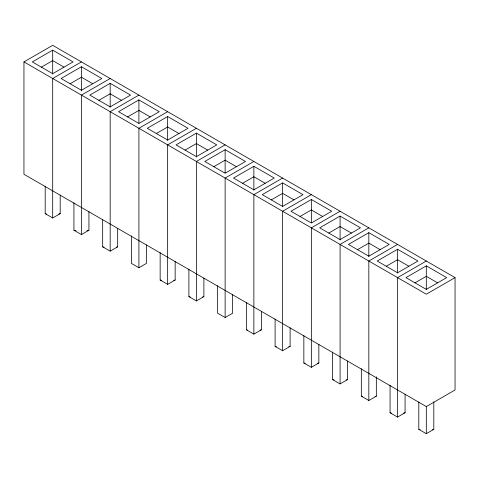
<?xml version="1.0" encoding="UTF-8"?>
<svg xmlns="http://www.w3.org/2000/svg" width="479" height="479" viewBox="0 0 479 479"><rect width="100%" height="100%" fill="white"/><g stroke="black" fill="none" stroke-linecap="round" stroke-linejoin="round"><path stroke-width="0.72" d="M23.95 61.911L52.69 45.319L455.05 277.622L455.05 389.984L426.31 406.575L23.95 174.278L23.95 61.911L426.31 294.214L455.05 277.622M52.69 50.157L32.321 61.911L52.69 73.67L73.059 61.911L52.69 50.157L52.69 74.047M41.374 67.138L52.69 60.605L64.006 67.138M81.43 61.911L52.69 78.508L52.69 217.969L45.188 213.64L45.188 186.163M81.43 66.749L61.061 78.508L81.43 90.268L101.799 78.508L81.43 66.749L81.43 90.639M70.114 83.735L81.43 77.203L92.746 83.735M110.17 78.508L81.43 95.099L81.43 234.566L73.928 230.237L73.928 202.755M110.17 83.34L89.801 95.099L110.17 106.859L130.539 95.099L110.17 83.34L110.17 107.23M98.854 100.327L110.17 93.794L121.486 100.327M138.91 95.099L110.17 111.691L110.17 251.158L102.668 246.829L102.668 219.346M138.91 99.931L118.541 111.691L138.91 123.45L159.279 111.691L138.91 99.931L138.91 123.079M127.594 116.918L138.91 110.386L150.226 116.918M167.65 111.691L138.91 128.288L138.91 267.749L131.408 263.42L131.408 235.937M167.65 116.529L147.281 128.288L167.65 140.042L188.019 128.288L167.65 116.529L167.65 140.419M156.334 133.509L167.65 126.977L178.966 133.509M196.39 128.288L167.65 144.88L167.65 284.34L160.148 280.011L160.148 252.535M196.39 133.12L176.021 144.88L196.39 156.639L216.759 144.88L196.39 133.12L196.39 157.01M52.69 217.969L60.192 213.64L60.192 195.073M185.074 150.107L196.39 143.574L207.706 150.107M225.13 144.88L196.39 161.471L196.39 300.938L188.888 296.609L188.888 269.126M225.13 149.711L204.761 161.471L225.13 173.23L245.499 161.471L225.13 149.711L225.13 172.859M81.43 234.566L88.932 230.237L88.932 211.664M213.814 166.698L225.13 160.166L236.446 166.698M253.87 161.471L225.13 178.062L225.13 317.529L217.628 313.2L217.628 285.718M253.87 166.303L233.501 178.062L253.87 189.822L274.239 178.062L253.87 166.303L253.87 190.199M110.17 251.158L117.672 246.829L117.672 228.261M242.554 183.289L253.87 176.757L265.186 183.289M282.61 178.062L253.87 194.66L253.87 334.12L246.368 329.791L246.368 302.309M282.61 182.9L262.241 194.66L282.61 206.413L302.979 194.66L282.61 182.9L282.61 206.79M138.91 267.749L146.412 263.42L146.412 244.853M271.294 199.881L282.61 193.348L293.926 199.881M311.35 194.66L282.61 211.251L282.61 350.712L275.108 346.383L275.108 318.906M311.35 199.492L290.981 211.251L311.35 223.01L331.719 211.251L311.35 199.492L311.35 222.633M167.65 284.34L175.152 280.011L175.152 261.444M300.034 216.478L311.35 209.946L322.666 216.478M340.09 211.251L311.35 227.842L311.35 367.309L303.848 362.98L303.848 335.498M340.09 216.083L319.721 227.842L340.09 239.602L360.459 227.842L340.09 216.083L340.09 239.973M196.39 300.938L203.892 296.609L203.892 278.036M328.774 233.069L340.09 226.537L351.406 233.069M368.83 227.842L340.09 244.434L340.09 383.901L332.588 379.572L332.588 352.089M368.83 232.674L348.461 244.434L368.83 256.193L389.199 244.434L368.83 232.674L368.83 256.57M225.13 317.529L232.632 313.2L232.632 294.633M357.514 249.661L368.83 243.128L380.146 249.661M397.57 244.434L368.83 261.031L368.83 400.492L361.328 396.163L361.328 368.68M397.57 249.272L377.201 261.031L397.57 272.785L417.939 261.031L397.57 249.272L397.57 273.162M253.87 334.12L261.372 329.791L261.372 311.224M386.254 266.252L397.57 259.72L408.886 266.252M426.31 261.031L397.57 277.622L397.57 417.089L405.072 412.754L405.072 394.187M426.31 265.863L405.941 277.622L426.31 289.382L446.679 277.622L426.31 265.863L426.31 289.753M282.61 350.712L290.112 346.383L290.112 327.816M414.994 282.849L426.31 276.317L437.626 282.849M311.35 367.309L318.852 362.98L318.852 344.407M340.09 383.901L347.592 379.572L347.592 361.004M368.83 400.492L376.332 396.163L376.332 376.853M418.808 401.869L418.808 429.352L426.31 433.681L433.812 429.352L433.812 401.869M58.821 213.987L60.192 213.64M86.873 230.752L88.932 230.237M116.301 247.17L117.672 246.829M173.781 280.359L175.152 280.011M202.521 296.95L203.892 296.609M260.001 330.139L261.372 329.791M288.741 346.73L290.112 346.383M317.481 363.321L318.852 362.98M346.221 379.919L347.592 379.572M374.961 396.51L376.332 396.163M403.701 413.102L405.072 412.754M432.441 429.693L433.812 429.352M45.188 213.64L46.547 213.987M73.928 230.237L75.963 230.752M102.668 246.829L104.027 247.17M160.148 280.011L161.507 280.359M188.888 296.609L190.247 296.95M246.368 329.791L247.727 330.139M275.108 346.383L276.467 346.73M303.848 362.98L305.207 363.321M332.588 379.572L333.947 379.919M361.328 396.163L362.687 396.51M390.068 385.278L390.068 412.754L391.427 413.102M418.808 429.352L420.167 429.693M390.068 412.754L397.57 417.089M426.31 406.198L426.31 433.681"/></g></svg>
